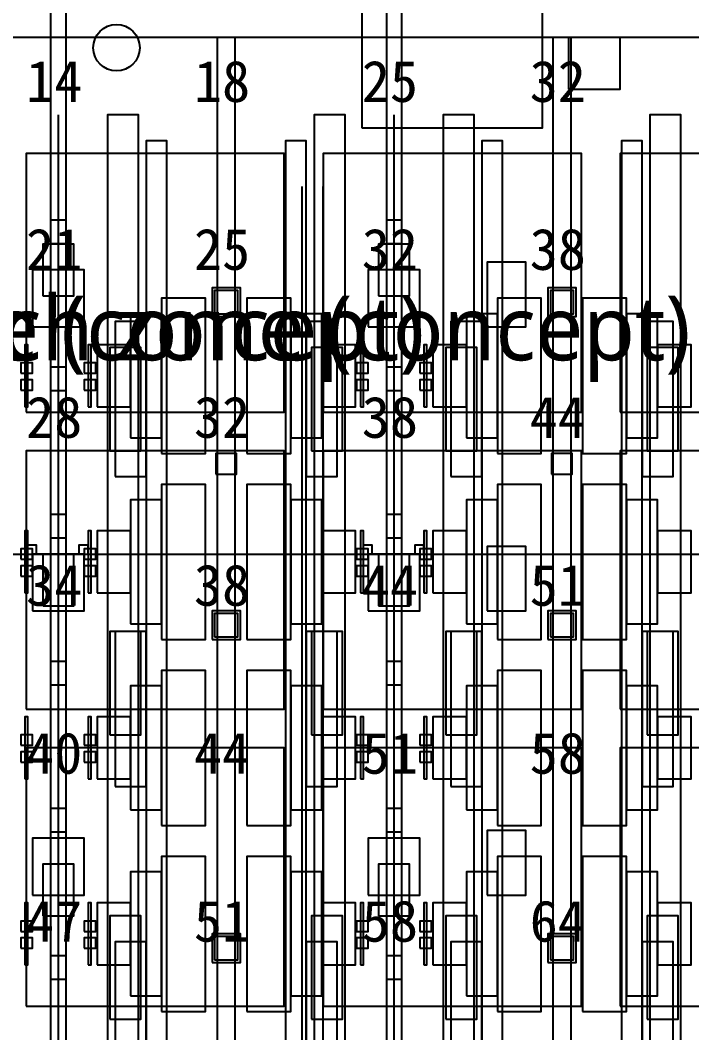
# Model space of a CAD drawing. Header units: metres. Extents: x -1640 to 1560, y -268 to 2338.
# Drawn here: x -178.22 to -152.22, y 1684.47 to 1723.66 of the extents above; entities that cross this region are included whole.
import ezdxf

# ---------------------------------------------------------------- set-up
doc = ezdxf.new("R2010")
doc.units = ezdxf.units.M
for name, color, linetype in [('1F_CHL', 4, 'Continuous'), ('1F_EHS_EXIT_DOOR_CONCEPT', 3, 'Continuous'), ('1F_PUMP', 2, 'Continuous'), ('1F_SCR', 3, 'Continuous'), ('1F_STRUCT_COLUMN', 8, 'Continuous'), ('1F_ZONE', 3, 'Continuous'), ('2F_CSF_LATERAL_RACK_CONCEPT', 9, 'Continuous'), ('2F_EHS_EXIT_DOOR_CONCEPT', 3, 'Continuous'), ('2F_RFG', 5, 'Continuous'), ('2F_STRUCT_COLUMN', 8, 'Continuous'), ('2F_VMB', 6, 'Continuous'), ('2F_ZONE', 3, 'Continuous'), ('3F_CLEANROOM_OVERHEAD_PIPE_DUCT_CONCEPT', 9, 'Continuous'), ('3F_EHS_EGRESS_DIST_M', 2, 'Continuous'), ('3F_EHS_EXIT_DOOR_CONCEPT', 3, 'Continuous'), ('3F_ETCH', 2, 'Continuous'), ('3F_FOUP', 5, 'Continuous'), ('3F_OHT', 9, 'Continuous'), ('3F_OHTV', 1, 'Continuous'), ('3F_STRUCT_COLUMN', 8, 'Continuous'), ('3F_TBAR', 6, 'Continuous'), ('3F_TEXT', 7, 'Continuous'), ('3F_ZONE', 3, 'Continuous'), ('4F_FFU', 1, 'Continuous'), ('4F_STRUCT_PLENUM_TRUSS_CONCEPT', 9, 'Continuous'), ('4F_ZONE', 3, 'Continuous'), ('5F_CHL', 4, 'Continuous'), ('5F_EHS_EXIT_DOOR_CONCEPT', 3, 'Continuous'), ('5F_PUMP', 2, 'Continuous'), ('5F_SCR', 3, 'Continuous'), ('5F_STRUCT_COLUMN', 8, 'Continuous'), ('5F_ZONE', 3, 'Continuous'), ('6F_CSF_LATERAL_RACK_CONCEPT', 9, 'Continuous'), ('6F_EHS_EXIT_DOOR_CONCEPT', 3, 'Continuous'), ('6F_RFG', 5, 'Continuous'), ('6F_STRUCT_COLUMN', 8, 'Continuous'), ('6F_VMB', 6, 'Continuous'), ('6F_ZONE', 3, 'Continuous'), ('7F_CLEANROOM_OVERHEAD_PIPE_DUCT_CONCEPT', 9, 'Continuous'), ('7F_EHS_EGRESS_DIST_M', 2, 'Continuous'), ('7F_EHS_EXIT_DOOR_CONCEPT', 3, 'Continuous'), ('7F_ETCH', 2, 'Continuous'), ('7F_FOUP', 5, 'Continuous'), ('7F_OHT', 9, 'Continuous'), ('7F_OHTV', 1, 'Continuous'), ('7F_STRUCT_COLUMN', 8, 'Continuous'), ('7F_TBAR', 6, 'Continuous'), ('7F_TEXT', 7, 'Continuous'), ('7F_ZONE', 3, 'Continuous'), ('8F_FFU', 1, 'Continuous'), ('8F_STRUCT_PLENUM_TRUSS_CONCEPT', 9, 'Continuous'), ('8F_ZONE', 3, 'Continuous'), ('EHS_GAS_SUPPLY', 3, 'Continuous'), ('EHS_PROCESS_EXHAUST', 1, 'Continuous'), ('EHS_TREATED_EXHAUST', 30, 'Continuous'), ('RF_RSC', 4, 'Continuous'), ('RF_STACK', 2, 'Continuous'), ('UTIL_GAS.SPEC_CONCEPT', 3, 'Continuous'), ('UTIL_PCW.R_CONCEPT', 1, 'Continuous'), ('UTIL_PCW.S_CONCEPT', 6, 'Continuous')]:
    doc.layers.add(name, color=color, linetype=linetype)
doc.styles.add('KO', font='malgun.ttf')

msp = doc.modelspace()

# ---------------------------------------------------------------- linework, layer by layer
at = {"layer": '1F_CHL'}
for points in [[(-160.15, 1711.8), (-158.65, 1711.8), (-158.65, 1714.3), (-160.15, 1714.3)], [(-160.15, 1700.8), (-158.65, 1700.8), (-158.65, 1703.3), (-160.15, 1703.3)], [(-160.15, 1689.8), (-158.65, 1689.8), (-158.65, 1692.3), (-160.15, 1692.3)]]:
    msp.add_lwpolyline(points, close=True, dxfattribs=at)
at = {"layer": '1F_EHS_EXIT_DOOR_CONCEPT'}
msp.add_circle((-174.5, 1722.6), 0.9, dxfattribs=at)
at = {"layer": '1F_PUMP'}
for points in [[(-174.75, 1707), (-173.55, 1707), (-173.55, 1711), (-174.75, 1711)], [(-166.95, 1707), (-165.75, 1707), (-165.75, 1711), (-166.95, 1711)], [(-161.75, 1707), (-160.55, 1707), (-160.55, 1711), (-161.75, 1711)], [(-153.95, 1707), (-152.75, 1707), (-152.75, 1711), (-153.95, 1711)], [(-174.75, 1696), (-173.55, 1696), (-173.55, 1700), (-174.75, 1700)], [(-166.95, 1696), (-165.75, 1696), (-165.75, 1700), (-166.95, 1700)], [(-161.75, 1696), (-160.55, 1696), (-160.55, 1700), (-161.75, 1700)], [(-153.95, 1696), (-152.75, 1696), (-152.75, 1700), (-153.95, 1700)], [(-174.75, 1685), (-173.55, 1685), (-173.55, 1689), (-174.75, 1689)], [(-166.95, 1685), (-165.75, 1685), (-165.75, 1689), (-166.95, 1689)], [(-161.75, 1685), (-160.55, 1685), (-160.55, 1689), (-161.75, 1689)], [(-153.95, 1685), (-152.75, 1685), (-152.75, 1689), (-153.95, 1689)]]:
    msp.add_lwpolyline(points, close=True, dxfattribs=at)
at = {"layer": '1F_SCR'}
for points in [[(-177.75, 1711.8), (-175.75, 1711.8), (-175.75, 1714), (-177.75, 1714)], [(-164.75, 1711.8), (-162.75, 1711.8), (-162.75, 1714), (-164.75, 1714)], [(-177.75, 1700.8), (-175.75, 1700.8), (-175.75, 1703), (-177.75, 1703)], [(-164.75, 1700.8), (-162.75, 1700.8), (-162.75, 1703), (-164.75, 1703)], [(-177.75, 1689.8), (-175.75, 1689.8), (-175.75, 1692), (-177.75, 1692)], [(-164.75, 1689.8), (-162.75, 1689.8), (-162.75, 1692), (-164.75, 1692)]]:
    msp.add_lwpolyline(points, close=True, dxfattribs=at)
at = {"layer": '1F_STRUCT_COLUMN'}
for points in [[(-170.8, 1712.2), (-169.7, 1712.2), (-169.7, 1713.3), (-170.8, 1713.3)], [(-157.8, 1712.2), (-156.7, 1712.2), (-156.7, 1713.3), (-157.8, 1713.3)], [(-170.8, 1699.7), (-169.7, 1699.7), (-169.7, 1700.8), (-170.8, 1700.8)], [(-157.8, 1699.7), (-156.7, 1699.7), (-156.7, 1700.8), (-157.8, 1700.8)], [(-170.8, 1687.2), (-169.7, 1687.2), (-169.7, 1688.3), (-170.8, 1688.3)], [(-157.8, 1687.2), (-156.7, 1687.2), (-156.7, 1688.3), (-157.8, 1688.3)]]:
    msp.add_lwpolyline(points, close=True, dxfattribs=at)
at = {"layer": '1F_ZONE'}
msp.add_lwpolyline([(-283, 1569), (-57.5, 1569), (-57.5, 1723), (-283, 1723)], close=True, dxfattribs=at)
at = {"layer": '2F_CSF_LATERAL_RACK_CONCEPT'}
for points in [[(-173.35, 1573), (-172.55, 1573), (-172.55, 1719), (-173.35, 1719)], [(-167.95, 1573), (-167.15, 1573), (-167.15, 1719), (-167.95, 1719)], [(-160.35, 1573), (-159.55, 1573), (-159.55, 1719), (-160.35, 1719)], [(-154.95, 1573), (-154.15, 1573), (-154.15, 1719), (-154.95, 1719)]]:
    msp.add_lwpolyline(points, close=True, dxfattribs=at)
at = {"layer": '2F_EHS_EXIT_DOOR_CONCEPT'}
msp.add_circle((-174.5, 1722.6), 0.9, dxfattribs=at)
at = {"layer": '2F_RFG'}
for points in [[(-174.55, 1706), (-173.35, 1706), (-173.35, 1712), (-174.55, 1712)], [(-167.15, 1706), (-165.95, 1706), (-165.95, 1712), (-167.15, 1712)], [(-161.55, 1706), (-160.35, 1706), (-160.35, 1712), (-161.55, 1712)], [(-154.15, 1706), (-152.95, 1706), (-152.95, 1712), (-154.15, 1712)], [(-174.55, 1694), (-173.35, 1694), (-173.35, 1700), (-174.55, 1700)], [(-167.15, 1694), (-165.95, 1694), (-165.95, 1700), (-167.15, 1700)], [(-161.55, 1694), (-160.35, 1694), (-160.35, 1700), (-161.55, 1700)], [(-154.15, 1694), (-152.95, 1694), (-152.95, 1700), (-154.15, 1700)], [(-174.55, 1682), (-173.35, 1682), (-173.35, 1688), (-174.55, 1688)], [(-167.15, 1682), (-165.95, 1682), (-165.95, 1688), (-167.15, 1688)], [(-161.55, 1682), (-160.35, 1682), (-160.35, 1688), (-161.55, 1688)], [(-154.15, 1682), (-152.95, 1682), (-152.95, 1688), (-154.15, 1688)]]:
    msp.add_lwpolyline(points, close=True, dxfattribs=at)
at = {"layer": '2F_STRUCT_COLUMN'}
for points in [[(-170.7, 1712.3), (-169.8, 1712.3), (-169.8, 1713.2), (-170.7, 1713.2)], [(-157.7, 1712.3), (-156.8, 1712.3), (-156.8, 1713.2), (-157.7, 1713.2)], [(-170.7, 1699.8), (-169.8, 1699.8), (-169.8, 1700.7), (-170.7, 1700.7)], [(-157.7, 1699.8), (-156.8, 1699.8), (-156.8, 1700.7), (-157.7, 1700.7)], [(-170.7, 1687.3), (-169.8, 1687.3), (-169.8, 1688.2), (-170.7, 1688.2)], [(-157.7, 1687.3), (-156.8, 1687.3), (-156.8, 1688.2), (-157.7, 1688.2)]]:
    msp.add_lwpolyline(points, close=True, dxfattribs=at)
at = {"layer": '2F_VMB'}
for points in [[(-177.35, 1713), (-176.15, 1713), (-176.15, 1715), (-177.35, 1715)], [(-164.35, 1713), (-163.15, 1713), (-163.15, 1715), (-164.35, 1715)], [(-177.35, 1701), (-176.15, 1701), (-176.15, 1703), (-177.35, 1703)], [(-164.35, 1701), (-163.15, 1701), (-163.15, 1703), (-164.35, 1703)], [(-177.35, 1689), (-176.15, 1689), (-176.15, 1691), (-177.35, 1691)], [(-164.35, 1689), (-163.15, 1689), (-163.15, 1691), (-164.35, 1691)]]:
    msp.add_lwpolyline(points, close=True, dxfattribs=at)
at = {"layer": '2F_ZONE'}
msp.add_lwpolyline([(-283, 1569), (-57.5, 1569), (-57.5, 1723), (-283, 1723)], close=True, dxfattribs=at)
at = {"layer": '3F_CLEANROOM_OVERHEAD_PIPE_DUCT_CONCEPT'}
for points in [[(-174.85, 1572), (-173.65, 1572), (-173.65, 1720), (-174.85, 1720)], [(-166.85, 1572), (-165.65, 1572), (-165.65, 1720), (-166.85, 1720)], [(-161.85, 1572), (-160.65, 1572), (-160.65, 1720), (-161.85, 1720)], [(-153.85, 1572), (-152.65, 1572), (-152.65, 1720), (-153.85, 1720)]]:
    msp.add_lwpolyline(points, close=True, dxfattribs=at)
at = {"layer": '3F_EHS_EXIT_DOOR_CONCEPT'}
msp.add_circle((-174.5, 1722.6), 0.9, dxfattribs=at)
at = {"layer": '3F_ETCH'}
for points in [[(-172.75, 1706.9), (-171.05, 1706.9), (-171.05, 1712.9), (-172.75, 1712.9)], [(-169.45, 1706.9), (-167.75, 1706.9), (-167.75, 1712.9), (-169.45, 1712.9)], [(-159.75, 1706.9), (-158.05, 1706.9), (-158.05, 1712.9), (-159.75, 1712.9)], [(-156.45, 1706.9), (-154.75, 1706.9), (-154.75, 1712.9), (-156.45, 1712.9)], [(-173.95, 1707.5), (-172.75, 1707.5), (-172.75, 1712.3), (-173.95, 1712.3)], [(-167.75, 1707.5), (-166.55, 1707.5), (-166.55, 1712.3), (-167.75, 1712.3)], [(-160.95, 1707.5), (-159.75, 1707.5), (-159.75, 1712.3), (-160.95, 1712.3)], [(-154.75, 1707.5), (-153.55, 1707.5), (-153.55, 1712.3), (-154.75, 1712.3)], [(-175.25, 1708.7), (-173.95, 1708.7), (-173.95, 1711.1), (-175.25, 1711.1)], [(-166.55, 1708.7), (-165.25, 1708.7), (-165.25, 1711.1), (-166.55, 1711.1)], [(-162.25, 1708.7), (-160.95, 1708.7), (-160.95, 1711.1), (-162.25, 1711.1)], [(-153.55, 1708.7), (-152.25, 1708.7), (-152.25, 1711.1), (-153.55, 1711.1)], [(-172.75, 1699.7), (-171.05, 1699.7), (-171.05, 1705.7), (-172.75, 1705.7)], [(-169.45, 1699.7), (-167.75, 1699.7), (-167.75, 1705.7), (-169.45, 1705.7)], [(-159.75, 1699.7), (-158.05, 1699.7), (-158.05, 1705.7), (-159.75, 1705.7)], [(-156.45, 1699.7), (-154.75, 1699.7), (-154.75, 1705.7), (-156.45, 1705.7)], [(-173.95, 1700.3), (-172.75, 1700.3), (-172.75, 1705.1), (-173.95, 1705.1)], [(-167.75, 1700.3), (-166.55, 1700.3), (-166.55, 1705.1), (-167.75, 1705.1)], [(-160.95, 1700.3), (-159.75, 1700.3), (-159.75, 1705.1), (-160.95, 1705.1)], [(-154.75, 1700.3), (-153.55, 1700.3), (-153.55, 1705.1), (-154.75, 1705.1)], [(-175.25, 1701.5), (-173.95, 1701.5), (-173.95, 1703.9), (-175.25, 1703.9)], [(-166.55, 1701.5), (-165.25, 1701.5), (-165.25, 1703.9), (-166.55, 1703.9)], [(-162.25, 1701.5), (-160.95, 1701.5), (-160.95, 1703.9), (-162.25, 1703.9)], [(-153.55, 1701.5), (-152.25, 1701.5), (-152.25, 1703.9), (-153.55, 1703.9)], [(-172.75, 1692.5), (-171.05, 1692.5), (-171.05, 1698.5), (-172.75, 1698.5)], [(-169.45, 1692.5), (-167.75, 1692.5), (-167.75, 1698.5), (-169.45, 1698.5)], [(-159.75, 1692.5), (-158.05, 1692.5), (-158.05, 1698.5), (-159.75, 1698.5)], [(-156.45, 1692.5), (-154.75, 1692.5), (-154.75, 1698.5), (-156.45, 1698.5)], [(-173.95, 1693.1), (-172.75, 1693.1), (-172.75, 1697.9), (-173.95, 1697.9)], [(-167.75, 1693.1), (-166.55, 1693.1), (-166.55, 1697.9), (-167.75, 1697.9)], [(-160.95, 1693.1), (-159.75, 1693.1), (-159.75, 1697.9), (-160.95, 1697.9)], [(-154.75, 1693.1), (-153.55, 1693.1), (-153.55, 1697.9), (-154.75, 1697.9)], [(-175.25, 1694.3), (-173.95, 1694.3), (-173.95, 1696.7), (-175.25, 1696.7)], [(-166.55, 1694.3), (-165.25, 1694.3), (-165.25, 1696.7), (-166.55, 1696.7)], [(-162.25, 1694.3), (-160.95, 1694.3), (-160.95, 1696.7), (-162.25, 1696.7)], [(-153.55, 1694.3), (-152.25, 1694.3), (-152.25, 1696.7), (-153.55, 1696.7)], [(-172.75, 1685.3), (-171.05, 1685.3), (-171.05, 1691.3), (-172.75, 1691.3)], [(-169.45, 1685.3), (-167.75, 1685.3), (-167.75, 1691.3), (-169.45, 1691.3)], [(-159.75, 1685.3), (-158.05, 1685.3), (-158.05, 1691.3), (-159.75, 1691.3)], [(-156.45, 1685.3), (-154.75, 1685.3), (-154.75, 1691.3), (-156.45, 1691.3)], [(-173.95, 1685.9), (-172.75, 1685.9), (-172.75, 1690.7), (-173.95, 1690.7)], [(-167.75, 1685.9), (-166.55, 1685.9), (-166.55, 1690.7), (-167.75, 1690.7)], [(-160.95, 1685.9), (-159.75, 1685.9), (-159.75, 1690.7), (-160.95, 1690.7)], [(-154.75, 1685.9), (-153.55, 1685.9), (-153.55, 1690.7), (-154.75, 1690.7)], [(-175.25, 1687.1), (-173.95, 1687.1), (-173.95, 1689.5), (-175.25, 1689.5)], [(-166.55, 1687.1), (-165.25, 1687.1), (-165.25, 1689.5), (-166.55, 1689.5)], [(-162.25, 1687.1), (-160.95, 1687.1), (-160.95, 1689.5), (-162.25, 1689.5)], [(-153.55, 1687.1), (-152.25, 1687.1), (-152.25, 1689.5), (-153.55, 1689.5)]]:
    msp.add_lwpolyline(points, close=True, dxfattribs=at)
at = {"layer": '3F_FOUP'}
for points in [[(-178.2, 1710), (-177.75, 1710), (-177.75, 1710.4), (-178.2, 1710.4)], [(-175.75, 1710), (-175.3, 1710), (-175.3, 1710.4), (-175.75, 1710.4)], [(-165.2, 1710), (-164.75, 1710), (-164.75, 1710.4), (-165.2, 1710.4)], [(-162.75, 1710), (-162.3, 1710), (-162.3, 1710.4), (-162.75, 1710.4)], [(-178.2, 1709.35), (-177.75, 1709.35), (-177.75, 1709.75), (-178.2, 1709.75)], [(-175.75, 1709.35), (-175.3, 1709.35), (-175.3, 1709.75), (-175.75, 1709.75)], [(-165.2, 1709.35), (-164.75, 1709.35), (-164.75, 1709.75), (-165.2, 1709.75)], [(-162.75, 1709.35), (-162.3, 1709.35), (-162.3, 1709.75), (-162.75, 1709.75)], [(-178.2, 1702.8), (-177.75, 1702.8), (-177.75, 1703.2), (-178.2, 1703.2)], [(-175.75, 1702.8), (-175.3, 1702.8), (-175.3, 1703.2), (-175.75, 1703.2)], [(-165.2, 1702.8), (-164.75, 1702.8), (-164.75, 1703.2), (-165.2, 1703.2)], [(-162.75, 1702.8), (-162.3, 1702.8), (-162.3, 1703.2), (-162.75, 1703.2)], [(-178.2, 1702.15), (-177.75, 1702.15), (-177.75, 1702.55), (-178.2, 1702.55)], [(-175.75, 1702.15), (-175.3, 1702.15), (-175.3, 1702.55), (-175.75, 1702.55)], [(-165.2, 1702.15), (-164.75, 1702.15), (-164.75, 1702.55), (-165.2, 1702.55)], [(-162.75, 1702.15), (-162.3, 1702.15), (-162.3, 1702.55), (-162.75, 1702.55)], [(-178.2, 1695.6), (-177.75, 1695.6), (-177.75, 1696), (-178.2, 1696)], [(-175.75, 1695.6), (-175.3, 1695.6), (-175.3, 1696), (-175.75, 1696)], [(-165.2, 1695.6), (-164.75, 1695.6), (-164.75, 1696), (-165.2, 1696)], [(-162.75, 1695.6), (-162.3, 1695.6), (-162.3, 1696), (-162.75, 1696)], [(-178.2, 1694.95), (-177.75, 1694.95), (-177.75, 1695.35), (-178.2, 1695.35)], [(-175.75, 1694.95), (-175.3, 1694.95), (-175.3, 1695.35), (-175.75, 1695.35)], [(-165.2, 1694.95), (-164.75, 1694.95), (-164.75, 1695.35), (-165.2, 1695.35)], [(-162.75, 1694.95), (-162.3, 1694.95), (-162.3, 1695.35), (-162.75, 1695.35)], [(-178.2, 1688.4), (-177.75, 1688.4), (-177.75, 1688.8), (-178.2, 1688.8)], [(-175.75, 1688.4), (-175.3, 1688.4), (-175.3, 1688.8), (-175.75, 1688.8)], [(-165.2, 1688.4), (-164.75, 1688.4), (-164.75, 1688.8), (-165.2, 1688.8)], [(-162.75, 1688.4), (-162.3, 1688.4), (-162.3, 1688.8), (-162.75, 1688.8)], [(-178.2, 1687.75), (-177.75, 1687.75), (-177.75, 1688.15), (-178.2, 1688.15)], [(-175.75, 1687.75), (-175.3, 1687.75), (-175.3, 1688.15), (-175.75, 1688.15)], [(-165.2, 1687.75), (-164.75, 1687.75), (-164.75, 1688.15), (-165.2, 1688.15)], [(-162.75, 1687.75), (-162.3, 1687.75), (-162.3, 1688.15), (-162.75, 1688.15)]]:
    msp.add_lwpolyline(points, close=True, dxfattribs=at)
at = {"layer": '3F_OHT'}
for p, q in [((-176.75, 1650), (-176.75, 1720)), ((-163.75, 1650), (-163.75, 1720))]:
    msp.add_line(p, q, dxfattribs=at)
at = {"layer": '3F_OHTV'}
for points in [[(-177.05, 1715.02), (-176.45, 1715.02), (-176.45, 1715.92), (-177.05, 1715.92)], [(-164.05, 1715.02), (-163.45, 1715.02), (-163.45, 1715.92), (-164.05, 1715.92)], [(-177.05, 1709.33), (-176.45, 1709.33), (-176.45, 1710.23), (-177.05, 1710.23)], [(-164.05, 1709.33), (-163.45, 1709.33), (-163.45, 1710.23), (-164.05, 1710.23)], [(-177.05, 1703.63), (-176.45, 1703.63), (-176.45, 1704.53), (-177.05, 1704.53)], [(-164.05, 1703.63), (-163.45, 1703.63), (-163.45, 1704.53), (-164.05, 1704.53)], [(-177.05, 1697.94), (-176.45, 1697.94), (-176.45, 1698.84), (-177.05, 1698.84)], [(-164.05, 1697.94), (-163.45, 1697.94), (-163.45, 1698.84), (-164.05, 1698.84)], [(-177.05, 1692.25), (-176.45, 1692.25), (-176.45, 1693.15), (-177.05, 1693.15)], [(-164.05, 1692.25), (-163.45, 1692.25), (-163.45, 1693.15), (-164.05, 1693.15)], [(-177.05, 1686.55), (-176.45, 1686.55), (-176.45, 1687.45), (-177.05, 1687.45)], [(-164.05, 1686.55), (-163.45, 1686.55), (-163.45, 1687.45), (-164.05, 1687.45)]]:
    msp.add_lwpolyline(points, close=True, dxfattribs=at)
at = {"layer": '3F_STRUCT_COLUMN'}
for points in [[(-170.65, 1706.1), (-169.85, 1706.1), (-169.85, 1706.9), (-170.65, 1706.9)], [(-157.65, 1706.1), (-156.85, 1706.1), (-156.85, 1706.9), (-157.65, 1706.9)]]:
    msp.add_lwpolyline(points, close=True, dxfattribs=at)
at = {"layer": '3F_TBAR'}
for points in [[(-178.05, 1708.7), (-177.93, 1708.7), (-177.93, 1711.1), (-178.05, 1711.1)], [(-175.6, 1708.7), (-175.48, 1708.7), (-175.48, 1711.1), (-175.6, 1711.1)], [(-165.05, 1708.7), (-164.93, 1708.7), (-164.93, 1711.1), (-165.05, 1711.1)], [(-162.6, 1708.7), (-162.48, 1708.7), (-162.48, 1711.1), (-162.6, 1711.1)], [(-178.05, 1701.5), (-177.93, 1701.5), (-177.93, 1703.9), (-178.05, 1703.9)], [(-175.6, 1701.5), (-175.48, 1701.5), (-175.48, 1703.9), (-175.6, 1703.9)], [(-165.05, 1701.5), (-164.93, 1701.5), (-164.93, 1703.9), (-165.05, 1703.9)], [(-162.6, 1701.5), (-162.48, 1701.5), (-162.48, 1703.9), (-162.6, 1703.9)], [(-178.05, 1694.3), (-177.93, 1694.3), (-177.93, 1696.7), (-178.05, 1696.7)], [(-175.6, 1694.3), (-175.48, 1694.3), (-175.48, 1696.7), (-175.6, 1696.7)], [(-165.05, 1694.3), (-164.93, 1694.3), (-164.93, 1696.7), (-165.05, 1696.7)], [(-162.6, 1694.3), (-162.48, 1694.3), (-162.48, 1696.7), (-162.6, 1696.7)], [(-178.05, 1687.1), (-177.93, 1687.1), (-177.93, 1689.5), (-178.05, 1689.5)], [(-175.6, 1687.1), (-175.48, 1687.1), (-175.48, 1689.5), (-175.6, 1689.5)], [(-165.05, 1687.1), (-164.93, 1687.1), (-164.93, 1689.5), (-165.05, 1689.5)], [(-162.6, 1687.1), (-162.48, 1687.1), (-162.48, 1689.5), (-162.6, 1689.5)]]:
    msp.add_lwpolyline(points, close=True, dxfattribs=at)
at = {"layer": '3F_ZONE'}
msp.add_lwpolyline([(-283, 1569), (-57.5, 1569), (-57.5, 1723), (-283, 1723)], close=True, dxfattribs=at)
at = {"layer": '4F_FFU'}
for points in [[(-178, 1708.5), (-168, 1708.5), (-168, 1718.5), (-178, 1718.5)], [(-166.5, 1708.5), (-156.5, 1708.5), (-156.5, 1718.5), (-166.5, 1718.5)], [(-155, 1708.5), (-145, 1708.5), (-145, 1718.5), (-155, 1718.5)], [(-178, 1697), (-168, 1697), (-168, 1707), (-178, 1707)], [(-166.5, 1697), (-156.5, 1697), (-156.5, 1707), (-166.5, 1707)], [(-155, 1697), (-145, 1697), (-145, 1707), (-155, 1707)], [(-178, 1685.5), (-168, 1685.5), (-168, 1695.5), (-178, 1695.5)], [(-166.5, 1685.5), (-156.5, 1685.5), (-156.5, 1695.5), (-166.5, 1695.5)], [(-155, 1685.5), (-145, 1685.5), (-145, 1695.5), (-155, 1695.5)]]:
    msp.add_lwpolyline(points, close=True, dxfattribs=at)
at = {"layer": '4F_STRUCT_PLENUM_TRUSS_CONCEPT'}
for points in [[(-170.6, 1569), (-169.9, 1569), (-169.9, 1723), (-170.6, 1723)], [(-157.6, 1569), (-156.9, 1569), (-156.9, 1723), (-157.6, 1723)]]:
    msp.add_lwpolyline(points, close=True, dxfattribs=at)
at = {"layer": '4F_ZONE'}
msp.add_lwpolyline([(-283, 1569), (-57.5, 1569), (-57.5, 1723), (-283, 1723)], close=True, dxfattribs=at)
at = {"layer": '5F_CHL'}
for points in [[(-160.15, 1711.8), (-158.65, 1711.8), (-158.65, 1714.3), (-160.15, 1714.3)], [(-160.15, 1700.8), (-158.65, 1700.8), (-158.65, 1703.3), (-160.15, 1703.3)], [(-160.15, 1689.8), (-158.65, 1689.8), (-158.65, 1692.3), (-160.15, 1692.3)]]:
    msp.add_lwpolyline(points, close=True, dxfattribs=at)
at = {"layer": '5F_EHS_EXIT_DOOR_CONCEPT'}
msp.add_circle((-174.5, 1722.6), 0.9, dxfattribs=at)
at = {"layer": '5F_PUMP'}
for points in [[(-174.75, 1707), (-173.55, 1707), (-173.55, 1711), (-174.75, 1711)], [(-166.95, 1707), (-165.75, 1707), (-165.75, 1711), (-166.95, 1711)], [(-161.75, 1707), (-160.55, 1707), (-160.55, 1711), (-161.75, 1711)], [(-153.95, 1707), (-152.75, 1707), (-152.75, 1711), (-153.95, 1711)], [(-174.75, 1696), (-173.55, 1696), (-173.55, 1700), (-174.75, 1700)], [(-166.95, 1696), (-165.75, 1696), (-165.75, 1700), (-166.95, 1700)], [(-161.75, 1696), (-160.55, 1696), (-160.55, 1700), (-161.75, 1700)], [(-153.95, 1696), (-152.75, 1696), (-152.75, 1700), (-153.95, 1700)], [(-174.75, 1685), (-173.55, 1685), (-173.55, 1689), (-174.75, 1689)], [(-166.95, 1685), (-165.75, 1685), (-165.75, 1689), (-166.95, 1689)], [(-161.75, 1685), (-160.55, 1685), (-160.55, 1689), (-161.75, 1689)], [(-153.95, 1685), (-152.75, 1685), (-152.75, 1689), (-153.95, 1689)]]:
    msp.add_lwpolyline(points, close=True, dxfattribs=at)
at = {"layer": '5F_SCR'}
for points in [[(-177.75, 1711.8), (-175.75, 1711.8), (-175.75, 1714), (-177.75, 1714)], [(-164.75, 1711.8), (-162.75, 1711.8), (-162.75, 1714), (-164.75, 1714)], [(-177.75, 1700.8), (-175.75, 1700.8), (-175.75, 1703), (-177.75, 1703)], [(-164.75, 1700.8), (-162.75, 1700.8), (-162.75, 1703), (-164.75, 1703)], [(-177.75, 1689.8), (-175.75, 1689.8), (-175.75, 1692), (-177.75, 1692)], [(-164.75, 1689.8), (-162.75, 1689.8), (-162.75, 1692), (-164.75, 1692)]]:
    msp.add_lwpolyline(points, close=True, dxfattribs=at)
at = {"layer": '5F_STRUCT_COLUMN'}
for points in [[(-170.8, 1712.2), (-169.7, 1712.2), (-169.7, 1713.3), (-170.8, 1713.3)], [(-157.8, 1712.2), (-156.7, 1712.2), (-156.7, 1713.3), (-157.8, 1713.3)], [(-170.8, 1699.7), (-169.7, 1699.7), (-169.7, 1700.8), (-170.8, 1700.8)], [(-157.8, 1699.7), (-156.7, 1699.7), (-156.7, 1700.8), (-157.8, 1700.8)], [(-170.8, 1687.2), (-169.7, 1687.2), (-169.7, 1688.3), (-170.8, 1688.3)], [(-157.8, 1687.2), (-156.7, 1687.2), (-156.7, 1688.3), (-157.8, 1688.3)]]:
    msp.add_lwpolyline(points, close=True, dxfattribs=at)
at = {"layer": '5F_ZONE'}
msp.add_lwpolyline([(-283, 1569), (-57.5, 1569), (-57.5, 1723), (-283, 1723)], close=True, dxfattribs=at)
at = {"layer": '6F_CSF_LATERAL_RACK_CONCEPT'}
for points in [[(-173.35, 1573), (-172.55, 1573), (-172.55, 1719), (-173.35, 1719)], [(-167.95, 1573), (-167.15, 1573), (-167.15, 1719), (-167.95, 1719)], [(-160.35, 1573), (-159.55, 1573), (-159.55, 1719), (-160.35, 1719)], [(-154.95, 1573), (-154.15, 1573), (-154.15, 1719), (-154.95, 1719)]]:
    msp.add_lwpolyline(points, close=True, dxfattribs=at)
at = {"layer": '6F_EHS_EXIT_DOOR_CONCEPT'}
msp.add_circle((-174.5, 1722.6), 0.9, dxfattribs=at)
at = {"layer": '6F_RFG'}
for points in [[(-174.55, 1706), (-173.35, 1706), (-173.35, 1712), (-174.55, 1712)], [(-167.15, 1706), (-165.95, 1706), (-165.95, 1712), (-167.15, 1712)], [(-161.55, 1706), (-160.35, 1706), (-160.35, 1712), (-161.55, 1712)], [(-154.15, 1706), (-152.95, 1706), (-152.95, 1712), (-154.15, 1712)], [(-174.55, 1694), (-173.35, 1694), (-173.35, 1700), (-174.55, 1700)], [(-167.15, 1694), (-165.95, 1694), (-165.95, 1700), (-167.15, 1700)], [(-161.55, 1694), (-160.35, 1694), (-160.35, 1700), (-161.55, 1700)], [(-154.15, 1694), (-152.95, 1694), (-152.95, 1700), (-154.15, 1700)], [(-174.55, 1682), (-173.35, 1682), (-173.35, 1688), (-174.55, 1688)], [(-167.15, 1682), (-165.95, 1682), (-165.95, 1688), (-167.15, 1688)], [(-161.55, 1682), (-160.35, 1682), (-160.35, 1688), (-161.55, 1688)], [(-154.15, 1682), (-152.95, 1682), (-152.95, 1688), (-154.15, 1688)]]:
    msp.add_lwpolyline(points, close=True, dxfattribs=at)
at = {"layer": '6F_STRUCT_COLUMN'}
for points in [[(-170.7, 1712.3), (-169.8, 1712.3), (-169.8, 1713.2), (-170.7, 1713.2)], [(-157.7, 1712.3), (-156.8, 1712.3), (-156.8, 1713.2), (-157.7, 1713.2)], [(-170.7, 1699.8), (-169.8, 1699.8), (-169.8, 1700.7), (-170.7, 1700.7)], [(-157.7, 1699.8), (-156.8, 1699.8), (-156.8, 1700.7), (-157.7, 1700.7)], [(-170.7, 1687.3), (-169.8, 1687.3), (-169.8, 1688.2), (-170.7, 1688.2)], [(-157.7, 1687.3), (-156.8, 1687.3), (-156.8, 1688.2), (-157.7, 1688.2)]]:
    msp.add_lwpolyline(points, close=True, dxfattribs=at)
at = {"layer": '6F_VMB'}
for points in [[(-177.35, 1713), (-176.15, 1713), (-176.15, 1715), (-177.35, 1715)], [(-164.35, 1713), (-163.15, 1713), (-163.15, 1715), (-164.35, 1715)], [(-177.35, 1701), (-176.15, 1701), (-176.15, 1703), (-177.35, 1703)], [(-164.35, 1701), (-163.15, 1701), (-163.15, 1703), (-164.35, 1703)], [(-177.35, 1689), (-176.15, 1689), (-176.15, 1691), (-177.35, 1691)], [(-164.35, 1689), (-163.15, 1689), (-163.15, 1691), (-164.35, 1691)]]:
    msp.add_lwpolyline(points, close=True, dxfattribs=at)
at = {"layer": '6F_ZONE'}
msp.add_lwpolyline([(-283, 1569), (-57.5, 1569), (-57.5, 1723), (-283, 1723)], close=True, dxfattribs=at)
at = {"layer": '7F_CLEANROOM_OVERHEAD_PIPE_DUCT_CONCEPT'}
for points in [[(-174.85, 1572), (-173.65, 1572), (-173.65, 1720), (-174.85, 1720)], [(-166.85, 1572), (-165.65, 1572), (-165.65, 1720), (-166.85, 1720)], [(-161.85, 1572), (-160.65, 1572), (-160.65, 1720), (-161.85, 1720)], [(-153.85, 1572), (-152.65, 1572), (-152.65, 1720), (-153.85, 1720)]]:
    msp.add_lwpolyline(points, close=True, dxfattribs=at)
at = {"layer": '7F_EHS_EXIT_DOOR_CONCEPT'}
msp.add_circle((-174.5, 1722.6), 0.9, dxfattribs=at)
at = {"layer": '7F_ETCH'}
for points in [[(-172.75, 1706.9), (-171.05, 1706.9), (-171.05, 1712.9), (-172.75, 1712.9)], [(-169.45, 1706.9), (-167.75, 1706.9), (-167.75, 1712.9), (-169.45, 1712.9)], [(-159.75, 1706.9), (-158.05, 1706.9), (-158.05, 1712.9), (-159.75, 1712.9)], [(-156.45, 1706.9), (-154.75, 1706.9), (-154.75, 1712.9), (-156.45, 1712.9)], [(-173.95, 1707.5), (-172.75, 1707.5), (-172.75, 1712.3), (-173.95, 1712.3)], [(-167.75, 1707.5), (-166.55, 1707.5), (-166.55, 1712.3), (-167.75, 1712.3)], [(-160.95, 1707.5), (-159.75, 1707.5), (-159.75, 1712.3), (-160.95, 1712.3)], [(-154.75, 1707.5), (-153.55, 1707.5), (-153.55, 1712.3), (-154.75, 1712.3)], [(-175.25, 1708.7), (-173.95, 1708.7), (-173.95, 1711.1), (-175.25, 1711.1)], [(-166.55, 1708.7), (-165.25, 1708.7), (-165.25, 1711.1), (-166.55, 1711.1)], [(-162.25, 1708.7), (-160.95, 1708.7), (-160.95, 1711.1), (-162.25, 1711.1)], [(-153.55, 1708.7), (-152.25, 1708.7), (-152.25, 1711.1), (-153.55, 1711.1)], [(-172.75, 1699.7), (-171.05, 1699.7), (-171.05, 1705.7), (-172.75, 1705.7)], [(-169.45, 1699.7), (-167.75, 1699.7), (-167.75, 1705.7), (-169.45, 1705.7)], [(-159.75, 1699.7), (-158.05, 1699.7), (-158.05, 1705.7), (-159.75, 1705.7)], [(-156.45, 1699.7), (-154.75, 1699.7), (-154.75, 1705.7), (-156.45, 1705.7)], [(-173.95, 1700.3), (-172.75, 1700.3), (-172.75, 1705.1), (-173.95, 1705.1)], [(-167.75, 1700.3), (-166.55, 1700.3), (-166.55, 1705.1), (-167.75, 1705.1)], [(-160.95, 1700.3), (-159.75, 1700.3), (-159.75, 1705.1), (-160.95, 1705.1)], [(-154.75, 1700.3), (-153.55, 1700.3), (-153.55, 1705.1), (-154.75, 1705.1)], [(-175.25, 1701.5), (-173.95, 1701.5), (-173.95, 1703.9), (-175.25, 1703.9)], [(-166.55, 1701.5), (-165.25, 1701.5), (-165.25, 1703.9), (-166.55, 1703.9)], [(-162.25, 1701.5), (-160.95, 1701.5), (-160.95, 1703.9), (-162.25, 1703.9)], [(-153.55, 1701.5), (-152.25, 1701.5), (-152.25, 1703.9), (-153.55, 1703.9)], [(-172.75, 1692.5), (-171.05, 1692.5), (-171.05, 1698.5), (-172.75, 1698.5)], [(-169.45, 1692.5), (-167.75, 1692.5), (-167.75, 1698.5), (-169.45, 1698.5)], [(-159.75, 1692.5), (-158.05, 1692.5), (-158.05, 1698.5), (-159.75, 1698.5)], [(-156.45, 1692.5), (-154.75, 1692.5), (-154.75, 1698.5), (-156.45, 1698.5)], [(-173.95, 1693.1), (-172.75, 1693.1), (-172.75, 1697.9), (-173.95, 1697.9)], [(-167.75, 1693.1), (-166.55, 1693.1), (-166.55, 1697.9), (-167.75, 1697.9)], [(-160.95, 1693.1), (-159.75, 1693.1), (-159.75, 1697.9), (-160.95, 1697.9)], [(-154.75, 1693.1), (-153.55, 1693.1), (-153.55, 1697.9), (-154.75, 1697.9)], [(-175.25, 1694.3), (-173.95, 1694.3), (-173.95, 1696.7), (-175.25, 1696.7)], [(-166.55, 1694.3), (-165.25, 1694.3), (-165.25, 1696.7), (-166.55, 1696.7)], [(-162.25, 1694.3), (-160.95, 1694.3), (-160.95, 1696.7), (-162.25, 1696.7)], [(-153.55, 1694.3), (-152.25, 1694.3), (-152.25, 1696.7), (-153.55, 1696.7)], [(-172.75, 1685.3), (-171.05, 1685.3), (-171.05, 1691.3), (-172.75, 1691.3)], [(-169.45, 1685.3), (-167.75, 1685.3), (-167.75, 1691.3), (-169.45, 1691.3)], [(-159.75, 1685.3), (-158.05, 1685.3), (-158.05, 1691.3), (-159.75, 1691.3)], [(-156.45, 1685.3), (-154.75, 1685.3), (-154.75, 1691.3), (-156.45, 1691.3)], [(-173.95, 1685.9), (-172.75, 1685.9), (-172.75, 1690.7), (-173.95, 1690.7)], [(-167.75, 1685.9), (-166.55, 1685.9), (-166.55, 1690.7), (-167.75, 1690.7)], [(-160.95, 1685.9), (-159.75, 1685.9), (-159.75, 1690.7), (-160.95, 1690.7)], [(-154.75, 1685.9), (-153.55, 1685.9), (-153.55, 1690.7), (-154.75, 1690.7)], [(-175.25, 1687.1), (-173.95, 1687.1), (-173.95, 1689.5), (-175.25, 1689.5)], [(-166.55, 1687.1), (-165.25, 1687.1), (-165.25, 1689.5), (-166.55, 1689.5)], [(-162.25, 1687.1), (-160.95, 1687.1), (-160.95, 1689.5), (-162.25, 1689.5)], [(-153.55, 1687.1), (-152.25, 1687.1), (-152.25, 1689.5), (-153.55, 1689.5)]]:
    msp.add_lwpolyline(points, close=True, dxfattribs=at)
at = {"layer": '7F_FOUP'}
for points in [[(-178.2, 1710), (-177.75, 1710), (-177.75, 1710.4), (-178.2, 1710.4)], [(-175.75, 1710), (-175.3, 1710), (-175.3, 1710.4), (-175.75, 1710.4)], [(-165.2, 1710), (-164.75, 1710), (-164.75, 1710.4), (-165.2, 1710.4)], [(-162.75, 1710), (-162.3, 1710), (-162.3, 1710.4), (-162.75, 1710.4)], [(-178.2, 1709.35), (-177.75, 1709.35), (-177.75, 1709.75), (-178.2, 1709.75)], [(-175.75, 1709.35), (-175.3, 1709.35), (-175.3, 1709.75), (-175.75, 1709.75)], [(-165.2, 1709.35), (-164.75, 1709.35), (-164.75, 1709.75), (-165.2, 1709.75)], [(-162.75, 1709.35), (-162.3, 1709.35), (-162.3, 1709.75), (-162.75, 1709.75)], [(-178.2, 1702.8), (-177.75, 1702.8), (-177.75, 1703.2), (-178.2, 1703.2)], [(-175.75, 1702.8), (-175.3, 1702.8), (-175.3, 1703.2), (-175.75, 1703.2)], [(-165.2, 1702.8), (-164.75, 1702.8), (-164.75, 1703.2), (-165.2, 1703.2)], [(-162.75, 1702.8), (-162.3, 1702.8), (-162.3, 1703.2), (-162.75, 1703.2)], [(-178.2, 1702.15), (-177.75, 1702.15), (-177.75, 1702.55), (-178.2, 1702.55)], [(-175.75, 1702.15), (-175.3, 1702.15), (-175.3, 1702.55), (-175.75, 1702.55)], [(-165.2, 1702.15), (-164.75, 1702.15), (-164.75, 1702.55), (-165.2, 1702.55)], [(-162.75, 1702.15), (-162.3, 1702.15), (-162.3, 1702.55), (-162.75, 1702.55)], [(-178.2, 1695.6), (-177.75, 1695.6), (-177.75, 1696), (-178.2, 1696)], [(-175.75, 1695.6), (-175.3, 1695.6), (-175.3, 1696), (-175.75, 1696)], [(-165.2, 1695.6), (-164.75, 1695.6), (-164.75, 1696), (-165.2, 1696)], [(-162.75, 1695.6), (-162.3, 1695.6), (-162.3, 1696), (-162.75, 1696)], [(-178.2, 1694.95), (-177.75, 1694.95), (-177.75, 1695.35), (-178.2, 1695.35)], [(-175.75, 1694.95), (-175.3, 1694.95), (-175.3, 1695.35), (-175.75, 1695.35)], [(-165.2, 1694.95), (-164.75, 1694.95), (-164.75, 1695.35), (-165.2, 1695.35)], [(-162.75, 1694.95), (-162.3, 1694.95), (-162.3, 1695.35), (-162.75, 1695.35)], [(-178.2, 1688.4), (-177.75, 1688.4), (-177.75, 1688.8), (-178.2, 1688.8)], [(-175.75, 1688.4), (-175.3, 1688.4), (-175.3, 1688.8), (-175.75, 1688.8)], [(-165.2, 1688.4), (-164.75, 1688.4), (-164.75, 1688.8), (-165.2, 1688.8)], [(-162.75, 1688.4), (-162.3, 1688.4), (-162.3, 1688.8), (-162.75, 1688.8)], [(-178.2, 1687.75), (-177.75, 1687.75), (-177.75, 1688.15), (-178.2, 1688.15)], [(-175.75, 1687.75), (-175.3, 1687.75), (-175.3, 1688.15), (-175.75, 1688.15)], [(-165.2, 1687.75), (-164.75, 1687.75), (-164.75, 1688.15), (-165.2, 1688.15)], [(-162.75, 1687.75), (-162.3, 1687.75), (-162.3, 1688.15), (-162.75, 1688.15)]]:
    msp.add_lwpolyline(points, close=True, dxfattribs=at)
at = {"layer": '7F_OHT'}
for p, q in [((-176.75, 1650), (-176.75, 1720)), ((-163.75, 1650), (-163.75, 1720))]:
    msp.add_line(p, q, dxfattribs=at)
at = {"layer": '7F_OHTV'}
for points in [[(-177.05, 1715.02), (-176.45, 1715.02), (-176.45, 1715.92), (-177.05, 1715.92)], [(-164.05, 1715.02), (-163.45, 1715.02), (-163.45, 1715.92), (-164.05, 1715.92)], [(-177.05, 1709.33), (-176.45, 1709.33), (-176.45, 1710.23), (-177.05, 1710.23)], [(-164.05, 1709.33), (-163.45, 1709.33), (-163.45, 1710.23), (-164.05, 1710.23)], [(-177.05, 1703.63), (-176.45, 1703.63), (-176.45, 1704.53), (-177.05, 1704.53)], [(-164.05, 1703.63), (-163.45, 1703.63), (-163.45, 1704.53), (-164.05, 1704.53)], [(-177.05, 1697.94), (-176.45, 1697.94), (-176.45, 1698.84), (-177.05, 1698.84)], [(-164.05, 1697.94), (-163.45, 1697.94), (-163.45, 1698.84), (-164.05, 1698.84)], [(-177.05, 1692.25), (-176.45, 1692.25), (-176.45, 1693.15), (-177.05, 1693.15)], [(-164.05, 1692.25), (-163.45, 1692.25), (-163.45, 1693.15), (-164.05, 1693.15)], [(-177.05, 1686.55), (-176.45, 1686.55), (-176.45, 1687.45), (-177.05, 1687.45)], [(-164.05, 1686.55), (-163.45, 1686.55), (-163.45, 1687.45), (-164.05, 1687.45)]]:
    msp.add_lwpolyline(points, close=True, dxfattribs=at)
at = {"layer": '7F_STRUCT_COLUMN'}
for points in [[(-170.65, 1706.1), (-169.85, 1706.1), (-169.85, 1706.9), (-170.65, 1706.9)], [(-157.65, 1706.1), (-156.85, 1706.1), (-156.85, 1706.9), (-157.65, 1706.9)]]:
    msp.add_lwpolyline(points, close=True, dxfattribs=at)
at = {"layer": '7F_TBAR'}
for points in [[(-178.05, 1708.7), (-177.93, 1708.7), (-177.93, 1711.1), (-178.05, 1711.1)], [(-175.6, 1708.7), (-175.48, 1708.7), (-175.48, 1711.1), (-175.6, 1711.1)], [(-165.05, 1708.7), (-164.93, 1708.7), (-164.93, 1711.1), (-165.05, 1711.1)], [(-162.6, 1708.7), (-162.48, 1708.7), (-162.48, 1711.1), (-162.6, 1711.1)], [(-178.05, 1701.5), (-177.93, 1701.5), (-177.93, 1703.9), (-178.05, 1703.9)], [(-175.6, 1701.5), (-175.48, 1701.5), (-175.48, 1703.9), (-175.6, 1703.9)], [(-165.05, 1701.5), (-164.93, 1701.5), (-164.93, 1703.9), (-165.05, 1703.9)], [(-162.6, 1701.5), (-162.48, 1701.5), (-162.48, 1703.9), (-162.6, 1703.9)], [(-178.05, 1694.3), (-177.93, 1694.3), (-177.93, 1696.7), (-178.05, 1696.7)], [(-175.6, 1694.3), (-175.48, 1694.3), (-175.48, 1696.7), (-175.6, 1696.7)], [(-165.05, 1694.3), (-164.93, 1694.3), (-164.93, 1696.7), (-165.05, 1696.7)], [(-162.6, 1694.3), (-162.48, 1694.3), (-162.48, 1696.7), (-162.6, 1696.7)], [(-178.05, 1687.1), (-177.93, 1687.1), (-177.93, 1689.5), (-178.05, 1689.5)], [(-175.6, 1687.1), (-175.48, 1687.1), (-175.48, 1689.5), (-175.6, 1689.5)], [(-165.05, 1687.1), (-164.93, 1687.1), (-164.93, 1689.5), (-165.05, 1689.5)], [(-162.6, 1687.1), (-162.48, 1687.1), (-162.48, 1689.5), (-162.6, 1689.5)]]:
    msp.add_lwpolyline(points, close=True, dxfattribs=at)
at = {"layer": '7F_ZONE'}
msp.add_lwpolyline([(-283, 1569), (-57.5, 1569), (-57.5, 1723), (-283, 1723)], close=True, dxfattribs=at)
at = {"layer": '8F_FFU'}
for points in [[(-178, 1708.5), (-168, 1708.5), (-168, 1718.5), (-178, 1718.5)], [(-166.5, 1708.5), (-156.5, 1708.5), (-156.5, 1718.5), (-166.5, 1718.5)], [(-155, 1708.5), (-145, 1708.5), (-145, 1718.5), (-155, 1718.5)], [(-178, 1697), (-168, 1697), (-168, 1707), (-178, 1707)], [(-166.5, 1697), (-156.5, 1697), (-156.5, 1707), (-166.5, 1707)], [(-155, 1697), (-145, 1697), (-145, 1707), (-155, 1707)], [(-178, 1685.5), (-168, 1685.5), (-168, 1695.5), (-178, 1695.5)], [(-166.5, 1685.5), (-156.5, 1685.5), (-156.5, 1695.5), (-166.5, 1695.5)], [(-155, 1685.5), (-145, 1685.5), (-145, 1695.5), (-155, 1695.5)]]:
    msp.add_lwpolyline(points, close=True, dxfattribs=at)
at = {"layer": '8F_STRUCT_PLENUM_TRUSS_CONCEPT'}
for points in [[(-170.6, 1569), (-169.9, 1569), (-169.9, 1723), (-170.6, 1723)], [(-157.6, 1569), (-156.9, 1569), (-156.9, 1723), (-157.6, 1723)]]:
    msp.add_lwpolyline(points, close=True, dxfattribs=at)
at = {"layer": '8F_ZONE'}
msp.add_lwpolyline([(-283, 1569), (-57.5, 1569), (-57.5, 1723), (-283, 1723)], close=True, dxfattribs=at)
at = {"layer": 'EHS_GAS_SUPPLY'}
for points in [[(-175.95, 1703), (-175.6, 1703), (-175.6, 1703.35), (-175.95, 1703.35)], [(-175.95, 1703), (-175.6, 1703), (-175.6, 1703.35), (-175.95, 1703.35)], [(-162.95, 1703), (-162.6, 1703), (-162.6, 1703.35), (-162.95, 1703.35)], [(-162.95, 1703), (-162.6, 1703), (-162.6, 1703.35), (-162.95, 1703.35)]]:
    msp.add_lwpolyline(points, close=True, dxfattribs=at)
at = {"layer": 'EHS_PROCESS_EXHAUST'}
for points in [[(-177.95, 1703), (-177.6, 1703), (-177.6, 1703.35), (-177.95, 1703.35)], [(-177.95, 1703), (-177.6, 1703), (-177.6, 1703.35), (-177.95, 1703.35)], [(-164.95, 1703), (-164.6, 1703), (-164.6, 1703.35), (-164.95, 1703.35)], [(-164.95, 1703), (-164.6, 1703), (-164.6, 1703.35), (-164.95, 1703.35)]]:
    msp.add_lwpolyline(points, close=True, dxfattribs=at)
at = {"layer": 'EHS_TREATED_EXHAUST'}
for points in [[(-177.05, 1573), (-176.45, 1573), (-176.45, 1731), (-177.05, 1731)], [(-177.05, 1573), (-176.45, 1573), (-176.45, 1731), (-177.05, 1731)], [(-164.05, 1573), (-163.45, 1573), (-163.45, 1731), (-164.05, 1731)], [(-164.05, 1573), (-163.45, 1573), (-163.45, 1731), (-164.05, 1731)]]:
    msp.add_lwpolyline(points, close=True, dxfattribs=at)
at = {"layer": 'RF_RSC'}
msp.add_lwpolyline([(-165, 1719.5), (-158, 1719.5), (-158, 1724.5), (-165, 1724.5)], close=True, dxfattribs=at)
at = {"layer": 'RF_STACK'}
msp.add_lwpolyline([(-157, 1721), (-155, 1721), (-155, 1723), (-157, 1723)], close=True, dxfattribs=at)
at = {"layer": 'UTIL_GAS.SPEC_CONCEPT'}
msp.add_line((-277.3, 1703), (188.3, 1703), dxfattribs=at)
msp.add_line((-277.3, 1703), (188.3, 1703), dxfattribs=at)
at = {"layer": 'UTIL_PCW.R_CONCEPT'}
msp.add_line((-166.495, 1574.78), (-166.495, 1717.23), dxfattribs=at)
msp.add_line((-166.495, 1574.78), (-166.495, 1717.23), dxfattribs=at)
at = {"layer": 'UTIL_PCW.S_CONCEPT'}
msp.add_line((-167.305, 1574.78), (-167.305, 1717.23), dxfattribs=at)
msp.add_line((-167.305, 1574.78), (-167.305, 1717.23), dxfattribs=at)

# ---------------------------------------------------------------- texts
at = {"layer": '3F_EHS_EGRESS_DIST_M'}
for s, p in [('14', (-178, 1720.5)), ('18', (-171.5, 1720.5)), ('25', (-165, 1720.5)), ('32', (-158.5, 1720.5)), ('21', (-178, 1714)), ('25', (-171.5, 1714)), ('32', (-165, 1714)), ('38', (-158.5, 1714)), ('28', (-178, 1707.5)), ('32', (-171.5, 1707.5)), ('38', (-165, 1707.5)), ('44', (-158.5, 1707.5)), ('34', (-178, 1701)), ('38', (-171.5, 1701)), ('44', (-165, 1701)), ('51', (-158.5, 1701)), ('40', (-178, 1694.5)), ('44', (-171.5, 1694.5)), ('51', (-165, 1694.5)), ('58', (-158.5, 1694.5)), ('47', (-178, 1688)), ('51', (-171.5, 1688)), ('58', (-165, 1688)), ('64', (-158.5, 1688))]:
    msp.add_text(s, height=1.6, dxfattribs=at).set_placement(p)
at = {"layer": '3F_TEXT', "style": 'KO'}
for s, p in [('Photo (track + scanner) zone (concept)', (-220.95, 1710.5)), ('Etch zone (concept)', (-181.95, 1710.5))]:
    msp.add_text(s, height=2.5, dxfattribs=at).set_placement(p)
at = {"layer": '7F_EHS_EGRESS_DIST_M'}
for s, p in [('14', (-178, 1720.5)), ('18', (-171.5, 1720.5)), ('25', (-165, 1720.5)), ('32', (-158.5, 1720.5)), ('21', (-178, 1714)), ('25', (-171.5, 1714)), ('32', (-165, 1714)), ('38', (-158.5, 1714)), ('28', (-178, 1707.5)), ('32', (-171.5, 1707.5)), ('38', (-165, 1707.5)), ('44', (-158.5, 1707.5)), ('34', (-178, 1701)), ('38', (-171.5, 1701)), ('44', (-165, 1701)), ('51', (-158.5, 1701)), ('40', (-178, 1694.5)), ('44', (-171.5, 1694.5)), ('51', (-165, 1694.5)), ('58', (-158.5, 1694.5)), ('47', (-178, 1688)), ('51', (-171.5, 1688)), ('58', (-165, 1688)), ('64', (-158.5, 1688))]:
    msp.add_text(s, height=1.6, dxfattribs=at).set_placement(p)
at = {"layer": '7F_TEXT', "style": 'KO'}
for s, p in [('Photo (track + scanner) zone (concept)', (-220.95, 1710.5)), ('Etch zone (concept)', (-181.95, 1710.5))]:
    msp.add_text(s, height=2.5, dxfattribs=at).set_placement(p)

doc.saveas('drawing.dxf')
